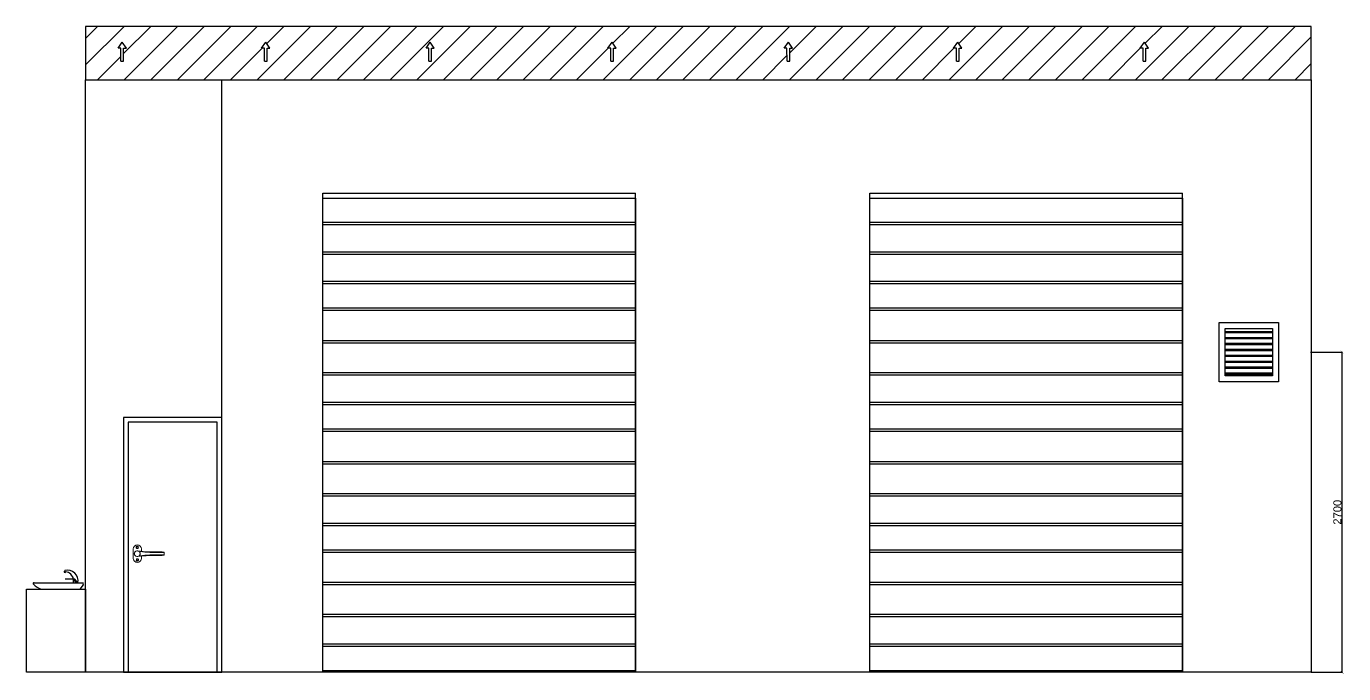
# Model space of a CAD drawing. Header units: millimetres. Extents: x -152054 to 94068, y -14280 to 91468.
# Drawn here: x -71505 to -60391, y 86006 to 91468 of the extents above; entities that cross this region are included whole.
import ezdxf

# ---------------------------------------------------------------- set-up
doc = ezdxf.new("R2010")
doc.units = ezdxf.units.MM
doc.linetypes.add('DASHED', pattern=[0.75, 0.5, -0.25])
doc.layers.add('001_Dark_1 5', color=7, linetype='Continuous', lineweight=0)
doc.styles.get("Standard").update_dxf_attribs({"font": 'arial.ttf'})
doc.dimstyles.new('ISO-25', dxfattribs={"dimtxt": 67.5, "dimasz": 22.5, "dimexe": 1.25, "dimexo": 0.625, "dimgap": 5.63, "dimtad": 1, "dimtoh": 1, "dimdec": 0, "dimtxsty": 'Standard', "dimblk": 'ARCHTICK', "dimcen": 2.5, "dimclrd": 40, "dimclre": 40, "dimclrt": 1, "dimadec": 0, "dimazin": 0, "dimtfac": 1, "dimtdec": 0, "dimtmove": 0, "dimatfit": 3, "dimldrblk": 'BOXFILLED', "dimfxl": 1, "dimarcsym": 0})

# ---------------------------------------------------------------- blocks, each defined once
blk = doc.blocks.new('_ArchTick')
at = {"color": 0, "linetype": 'ByBlock', "const_width": 0.15}
blk.add_lwpolyline([(-0.5, -0.5), (0.5, 0.5)], dxfattribs=at)
blk = doc.blocks.new('*D91')
at = {"color": 40, "lineweight": -2, "transparency": 16777216}
for p, q in [((-60671, 88719), (-60402, 88719)), ((-60404, 86018), (-60404, 88719)), ((-60664, 86018), (-60402, 86018))]:
    blk.add_line(p, q, dxfattribs=at)
at = {"layer": 'Defpoints', "color": 0, "transparency": 16777216}
for p in [(-60672, 88719), (-60404, 88719), (-60665, 86018)]:
    blk.add_point(p, dxfattribs=at)
at = {"color": 40, "lineweight": -2, "transparency": 16777216, "xscale": 22.5, "yscale": 22.5, "zscale": 22.5}
for p, rotation in [((-60404, 88719), 90), ((-60404, 86018), 270)]:
    blk.add_blockref('_ArchTick', p, dxfattribs=dict(at, rotation=rotation))
at = {"color": 1, "transparency": 16777216, "insert": (-60444, 87368), "char_height": 67.5, "attachment_point": 5, "rotation": 90}
blk.add_mtext('2700', dxfattribs=at)
blk = doc.blocks.new('_BoxFilled')
at = {"color": 0, "linetype": 'ByBlock', "lineweight": -2}
blk.add_line((-0.5, 0), (-1, 0), dxfattribs=at)
at = {"color": 0, "linetype": 'ByBlock'}
blk.add_solid([(-0.5, 0.5), (0.5, 0.5), (-0.5, -0.5), (0.5, -0.5)], dxfattribs=at)

msp = doc.modelspace()

# ---------------------------------------------------------------- hatches: boundary and pattern name
h = msp.add_hatch()
h.set_pattern_fill('ANSI31', color=3, scale=50)
h.set_pattern_definition([(45, (-25559.87, 45661.8), (-112.2532, 112.2532), [])])
h.paths.add_polyline_path([(-60664.6, 91468.2), (-71004.6, 91468.2), (-71004.6, 91018.2), (-60664.6, 91018.2)])
h.paths.add_polyline_path([(-68063.1, 91284.1), (-68086.3, 91284.1), (-68086.2, 91174), (-68109.4, 91173.9), (-68109.6, 91284), (-68132.8, 91284), (-68098, 91335.1)], flags=16)
h.paths.add_polyline_path([(-66597.6, 91284), (-66562.9, 91335.1), (-66527.9, 91284.1), (-66551.2, 91284.1), (-66551, 91174), (-66574.2, 91173.9), (-66574.4, 91284)], flags=16)
h.paths.add_polyline_path([(-69450.4, 91284.1), (-69473.6, 91284.1), (-69473.4, 91174), (-69496.7, 91173.9), (-69496.8, 91284), (-69520.1, 91284), (-69485.3, 91335.1)], flags=16)
h.paths.add_polyline_path([(-65110.8, 91284), (-65076, 91335.1), (-65041.1, 91284.1), (-65064.4, 91284.1), (-65064.2, 91174), (-65087.4, 91173.9), (-65087.6, 91284)], flags=16)
h.paths.add_polyline_path([(-70660.8, 91284.1), (-70684.1, 91284.1), (-70683.9, 91174), (-70707.1, 91173.9), (-70707.3, 91284), (-70730.5, 91284), (-70695.8, 91335.1)], flags=16)
h.paths.add_polyline_path([(-63681.8, 91284), (-63647, 91335.1), (-63612.1, 91284.1), (-63635.3, 91284.1), (-63635.2, 91174), (-63658.4, 91173.9), (-63658.6, 91284)], flags=16)
h.paths.add_polyline_path([(-62106.9, 91284), (-62072.1, 91335.1), (-62037.1, 91284.1), (-62060.4, 91284.1), (-62060.2, 91174), (-62083.5, 91173.9), (-62083.6, 91284)], flags=16)
h = msp.add_hatch()
h.set_pattern_fill('ANSI32', color=3)
h.set_pattern_definition([(45, (-25559.866, 45661.796), (-6.7351921, 6.7351921), []), (45, (-25555.376, 45661.796), (-6.7351921, 6.7351921), [])])
h.paths.add_polyline_path([(-60991.2, 88893.7), (-61391.2, 88893.7), (-61391.2, 88883.7), (-60991.2, 88883.7)])
h.paths.add_polyline_path([(-60991.2, 88843.7), (-61391.2, 88843.7), (-61391.2, 88833.7), (-60991.2, 88833.7)])
h.paths.add_polyline_path([(-60991.2, 88793.7), (-61391.2, 88793.7), (-61391.2, 88783.7), (-60991.2, 88783.7)])
h.paths.add_polyline_path([(-60991.2, 88743.7), (-61391.2, 88743.7), (-61391.2, 88733.7), (-60991.2, 88733.7)])
h.paths.add_polyline_path([(-60991.2, 88693.7), (-61391.2, 88693.7), (-61391.2, 88683.7), (-60991.2, 88683.7)])
h.paths.add_polyline_path([(-60991.2, 88643.7), (-61391.2, 88643.7), (-61391.2, 88633.7), (-60991.2, 88633.7)])
h.paths.add_polyline_path([(-60991.2, 88593.7), (-61391.2, 88593.7), (-61391.2, 88583.7), (-60991.2, 88583.7)])
h.paths.add_polyline_path([(-60991.2, 88543.7), (-61391.2, 88543.7), (-61391.2, 88533.7), (-60991.2, 88533.7)])

# ---------------------------------------------------------------- linework, layer by layer
for points in [[(-71004.6, 91018.2), (-60664.6, 91018.2), (-60664.6, 91468.2), (-71004.6, 91468.2)], [(-71004.6, 91018.2), (-60664.6, 91018.2), (-60664.6, 86018.2), (-71004.6, 86018.2)], [(-61441.2, 88968.7), (-60941.2, 88968.7), (-60941.2, 88468.7), (-61441.2, 88468.7)], [(-71504.6, 86718.5), (-71004.6, 86718.5), (-71004.6, 86018.2), (-71504.6, 86018.2)]]:
    msp.add_lwpolyline(points, close=True)
for points in [[(-70707.3, 91284), (-70730.5, 91284), (-70695.8, 91335.1)], [(-70707.1, 91173.9), (-70707.3, 91284)], [(-70684.1, 91284.1), (-70660.8, 91284.1), (-70695.8, 91335.1)], [(-70683.9, 91174), (-70684.1, 91284.1)], [(-69496.8, 91284), (-69520.1, 91284), (-69485.3, 91335.1)], [(-69496.7, 91173.9), (-69496.8, 91284)], [(-69473.6, 91284.1), (-69450.4, 91284.1), (-69485.3, 91335.1)], [(-69473.4, 91174), (-69473.6, 91284.1)], [(-68109.6, 91284), (-68132.8, 91284), (-68098, 91335.1)], [(-68109.4, 91173.9), (-68109.6, 91284)], [(-68086.3, 91284.1), (-68063.1, 91284.1), (-68098, 91335.1)], [(-68086.2, 91174), (-68086.3, 91284.1)], [(-66574.4, 91284), (-66597.6, 91284), (-66562.9, 91335.1)], [(-66574.2, 91173.9), (-66574.4, 91284)], [(-66551.2, 91284.1), (-66527.9, 91284.1), (-66562.9, 91335.1)], [(-66551, 91174), (-66551.2, 91284.1)], [(-65087.6, 91284), (-65110.8, 91284), (-65076, 91335.1)], [(-65087.4, 91173.9), (-65087.6, 91284)], [(-65064.4, 91284.1), (-65041.1, 91284.1), (-65076, 91335.1)], [(-65064.2, 91174), (-65064.4, 91284.1)], [(-63658.6, 91284), (-63681.8, 91284), (-63647, 91335.1)], [(-63658.4, 91173.9), (-63658.6, 91284)], [(-63635.3, 91284.1), (-63612.1, 91284.1), (-63647, 91335.1)], [(-63635.2, 91174), (-63635.3, 91284.1)], [(-62083.6, 91284), (-62106.9, 91284), (-62072.1, 91335.1)], [(-62083.5, 91173.9), (-62083.6, 91284)], [(-62060.4, 91284.1), (-62037.1, 91284.1), (-62072.1, 91335.1)], [(-62060.2, 91174), (-62060.4, 91284.1)], [(-70707.1, 91173.9), (-70683.9, 91174)], [(-69496.7, 91173.9), (-69473.4, 91174)], [(-68109.4, 91173.9), (-68086.2, 91174)], [(-66574.2, 91173.9), (-66551, 91174)], [(-65087.4, 91173.9), (-65064.2, 91174)], [(-63658.4, 91173.9), (-63635.2, 91174)], [(-62083.5, 91173.9), (-62060.2, 91174)], [(-71004.6, 86018.2), (-71004.6, 91018.2), (-60664.6, 91018.2)], [(-69854.6, 86018.2), (-69854.6, 91018.2)], [(-69004.4, 90061.7), (-66364.6, 90061.7)], [(-69004.4, 86018.2), (-69004.4, 90061.7)], [(-69004.4, 86018.2), (-69004.4, 90018.2), (-66364.6, 90018.2), (-66364.6, 86018.2), (-69004.4, 86018.2)], [(-66364.6, 86018.2), (-66364.6, 90061.7)], [(-64389.6, 90061.7), (-61749.6, 90061.7)], [(-64389.6, 86018.2), (-64389.6, 90061.7)], [(-64389.6, 86018.2), (-64389.6, 90018.2), (-61749.8, 90018.2), (-61749.8, 86018.2), (-64389.6, 86018.2)], [(-61749.6, 86018.2), (-61749.6, 90061.7)], [(-69004.4, 89816.8), (-66364.6, 89816.8)], [(-69004.4, 89796.8), (-66364.6, 89796.8)], [(-64389.6, 89816.8), (-61749.8, 89816.8)], [(-64389.6, 89796.8), (-61749.8, 89796.8)], [(-69004.4, 89566.8), (-66364.6, 89566.8)], [(-69004.4, 89546.8), (-66364.6, 89546.8)], [(-64389.6, 89566.8), (-61749.8, 89566.8)], [(-64389.6, 89546.8), (-61749.8, 89546.8)], [(-69004.4, 89316.8), (-66364.6, 89316.8)], [(-69004.4, 89296.8), (-66364.6, 89296.8)], [(-64389.6, 89316.8), (-61749.8, 89316.8)], [(-64389.6, 89296.8), (-61749.8, 89296.8)], [(-69004.4, 89091.8), (-66364.6, 89091.8)], [(-69004.4, 89071.8), (-66364.6, 89071.8)], [(-64389.6, 89091.8), (-61749.8, 89091.8)], [(-64389.6, 89071.8), (-61749.8, 89071.8)], [(-61391.2, 88918.7), (-60991.2, 88918.7), (-60991.2, 88518.7), (-61391.2, 88518.7), (-61391.2, 88918.7)], [(-61391.2, 88918.7), (-60991.2, 88918.7)], [(-69004.4, 88816.8), (-66364.6, 88816.8)], [(-69004.4, 88796.8), (-66364.6, 88796.8)], [(-64389.6, 88816.8), (-61749.8, 88816.8)], [(-64389.6, 88796.8), (-61749.8, 88796.8)], [(-61391.2, 88893.7), (-60991.2, 88893.7)], [(-61391.2, 88883.7), (-60991.2, 88883.7)], [(-61391.2, 88843.7), (-60991.2, 88843.7)], [(-61391.2, 88833.7), (-60991.2, 88833.7)], [(-61391.2, 88793.7), (-60991.2, 88793.7)], [(-61391.2, 88783.7), (-60991.2, 88783.7)], [(-61391.2, 88743.7), (-60991.2, 88743.7)], [(-61391.2, 88733.7), (-60991.2, 88733.7)], [(-61391.2, 88693.7), (-60991.2, 88693.7)], [(-61391.2, 88683.7), (-60991.2, 88683.7)], [(-61391.2, 88643.7), (-60991.2, 88643.7)], [(-61391.2, 88633.7), (-60991.2, 88633.7)], [(-61391.2, 88593.7), (-60991.2, 88593.7)], [(-61391.2, 88583.7), (-60991.2, 88583.7)], [(-69004.4, 88546.8), (-66364.6, 88546.8)], [(-69004.4, 88526.8), (-66364.6, 88526.8)], [(-64389.6, 88546.8), (-61749.8, 88546.8)], [(-64389.6, 88526.8), (-61749.8, 88526.8)], [(-61391.2, 88543.7), (-60991.2, 88543.7)], [(-61391.2, 88533.7), (-60991.2, 88533.7)], [(-69004.4, 88296.8), (-66364.6, 88296.8)], [(-69004.4, 88276.8), (-66364.6, 88276.8)], [(-64389.6, 88296.8), (-61749.8, 88296.8)], [(-64389.6, 88276.8), (-61749.8, 88276.8)], [(-69854.6, 86018.2), (-69854.6, 88168.2), (-70684.9, 88168.2), (-70684.9, 86018.2), (-69854.6, 86018.2)], [(-69894.6, 86018.2), (-69894.6, 88128.2), (-70644.9, 88128.2), (-70644.9, 86018.2)], [(-69004.4, 88071.8), (-66364.6, 88071.8)], [(-69004.4, 88051.8), (-66364.6, 88051.8)], [(-64389.6, 88071.8), (-61749.8, 88071.8)], [(-64389.6, 88051.8), (-61749.8, 88051.8)], [(-69004.4, 87796.8), (-66364.6, 87796.8)], [(-64389.6, 87796.8), (-61749.8, 87796.8)], [(-69004.4, 87776.8), (-66364.6, 87776.8)], [(-64389.6, 87776.8), (-61749.8, 87776.8)], [(-69004.4, 87526.8), (-66364.6, 87526.8)], [(-69004.4, 87506.8), (-66364.6, 87506.8)], [(-64389.6, 87526.8), (-61749.8, 87526.8)], [(-64389.6, 87506.8), (-61749.8, 87506.8)], [(-69004.4, 87276.8), (-66364.6, 87276.8)], [(-69004.4, 87256.8), (-66364.6, 87256.8)], [(-64389.6, 87276.8), (-61749.8, 87276.8)], [(-64389.6, 87256.8), (-61749.8, 87256.8)], [(-69004.4, 87051.8), (-66364.6, 87051.8)], [(-69004.4, 87031.8), (-66364.6, 87031.8)], [(-64389.6, 87051.8), (-61749.8, 87051.8)], [(-64389.6, 87031.8), (-61749.8, 87031.8)], [(-71185.7, 86862.8), (-71176.2, 86858.7)], [(-71182.8, 86870.4), (-71179.7, 86875.9)], [(-71182.8, 86870.4), (-71173.3, 86866.3)], [(-71070, 86772), (-71095.1, 86804.2), (-71176.5, 86804.2)], [(-71084.4, 86772), (-71101.9, 86799), (-71176.5, 86804.2)], [(-71439, 86772), (-71024.1, 86772)], [(-71026.2, 86755.4), (-71054.2, 86718.5)], [(-69004.4, 86776.8), (-66364.6, 86776.8)], [(-69004.4, 86756.8), (-66364.6, 86756.8)], [(-64389.6, 86776.8), (-61749.8, 86776.8)], [(-64389.6, 86756.8), (-61749.8, 86756.8)], [(-69004.4, 86506.8), (-66364.6, 86506.8)], [(-69004.4, 86486.8), (-66364.6, 86486.8)], [(-64389.6, 86506.8), (-61749.8, 86506.8)], [(-64389.6, 86486.8), (-61749.8, 86486.8)], [(-69004.4, 86256.8), (-66364.6, 86256.8)], [(-64389.6, 86256.8), (-61749.8, 86256.8)], [(-69004.4, 86236.8), (-66364.6, 86236.8)], [(-64389.6, 86236.8), (-61749.8, 86236.8)], [(-69004.4, 86031.8), (-66364.6, 86031.8)], [(-64389.6, 86031.8), (-61749.8, 86031.8)]]:
    msp.add_lwpolyline(points)
for centre, radius, start, end in [((-71181, 86865.4), 5.3, 109.16359, 208.99769), ((-71158.6, 86788.2), 90.2, 349.6598, 103.51023), ((-71179.2, 86864.2), 6.23, 298.458, 19.70328), ((-71184.5, 86788.7), 78.4, 11.35825, 81.80537), ((-71184.5, 86788.7), 78.4, 347.69394, 7.67308), ((-71439.7, 86765.4), 6.68, 83.40232, 225.4), ((-71333.3, 86865), 152.4, 223.2171, 254.00817), ((-71040.8, 86765.7), 17.9, 324.71605, 20.62727)]:
    msp.add_arc(centre, radius, start, end)
at = {"layer": '001_Dark_1 5', "linetype": 'Continuous'}
for p, q in [((-70603.1, 87057.9), (-70603.1, 86978.6)), ((-70534.3, 87037.6), (-70534.3, 87057.9)), ((-70471.4, 87034.6), (-70372.3, 87034.6)), ((-70461.9, 87029), (-70344.7, 87029)), ((-70342.3, 87029), (-70342.3, 87007.5)), ((-70534.3, 86978.6), (-70534.3, 86998.9)), ((-70372.3, 87001.8), (-70471.4, 87001.8)), ((-70344.7, 87007.5), (-70461.9, 87007.5))]:
    msp.add_line(p, q, dxfattribs=at)
at = {"layer": '001_Dark_1 5', "linetype": 'DASHED'}
for centre, radius in [((-70568.7, 87071.2), 10.6), ((-70568.7, 87071.2), 6.35), ((-70568.7, 86965.3), 10.6), ((-70568.7, 86965.3), 6.35)]:
    msp.add_circle(centre, radius, dxfattribs=at)
at = {"layer": '001_Dark_1 5', "linetype": 'Continuous'}
for centre, radius, start, end in [((-70568.7, 87057.9), 34.4, 0, 180), ((-70568.7, 87018.2), 25.4, 58.7771, 301.2229), ((-70568.7, 87018.2), 23.3, 81.90917, 278.09083), ((-70471.4, 87702.3), 667.7, 261.90917, 270), ((-70453.3, 87534.7), 505.7, 259.55562, 269.02108), ((-70373.7, 86928.3), 106.3, 73.28547, 89.26281), ((-70343.4, 87029), 1.19, 0, 73.31327), ((-70568.7, 86978.6), 34.4, 180, 0), ((-70471.4, 86334.2), 667.7, 90, 98.09083), ((-70453.3, 86501.8), 505.7, 90.97892, 100.44438), ((-70373.7, 87108.2), 106.3, 270.73719, 286.71453), ((-70343.4, 87007.5), 1.19, 286.68673, 0)]:
    msp.add_arc(centre, radius, start, end, dxfattribs=at)
at = {"layer": '001_Dark_1 5', "linetype": 'DASHED'}
for radius, start, end in [(23.3, 278.09083, 81.90917), (25.4, 301.2229, 58.7771)]:
    msp.add_arc((-70568.7, 87018.2), radius, start, end, dxfattribs=at)

# ---------------------------------------------------------------- dimensions: what is measured, and where the dimension line sits
dim = msp.add_linear_dim(base=(-60403.7079, 88718.6661), p1=(-60664.5874, 86018.2489), p2=(-60671.5319, 88718.6661), angle=90, dimstyle='ISO-25')
dim.commit()
dim.dimension.update_dxf_attribs({"geometry": '*D91', "text_midpoint": (-60443.8015, 87368.4575)})

doc.saveas('drawing.dxf')
